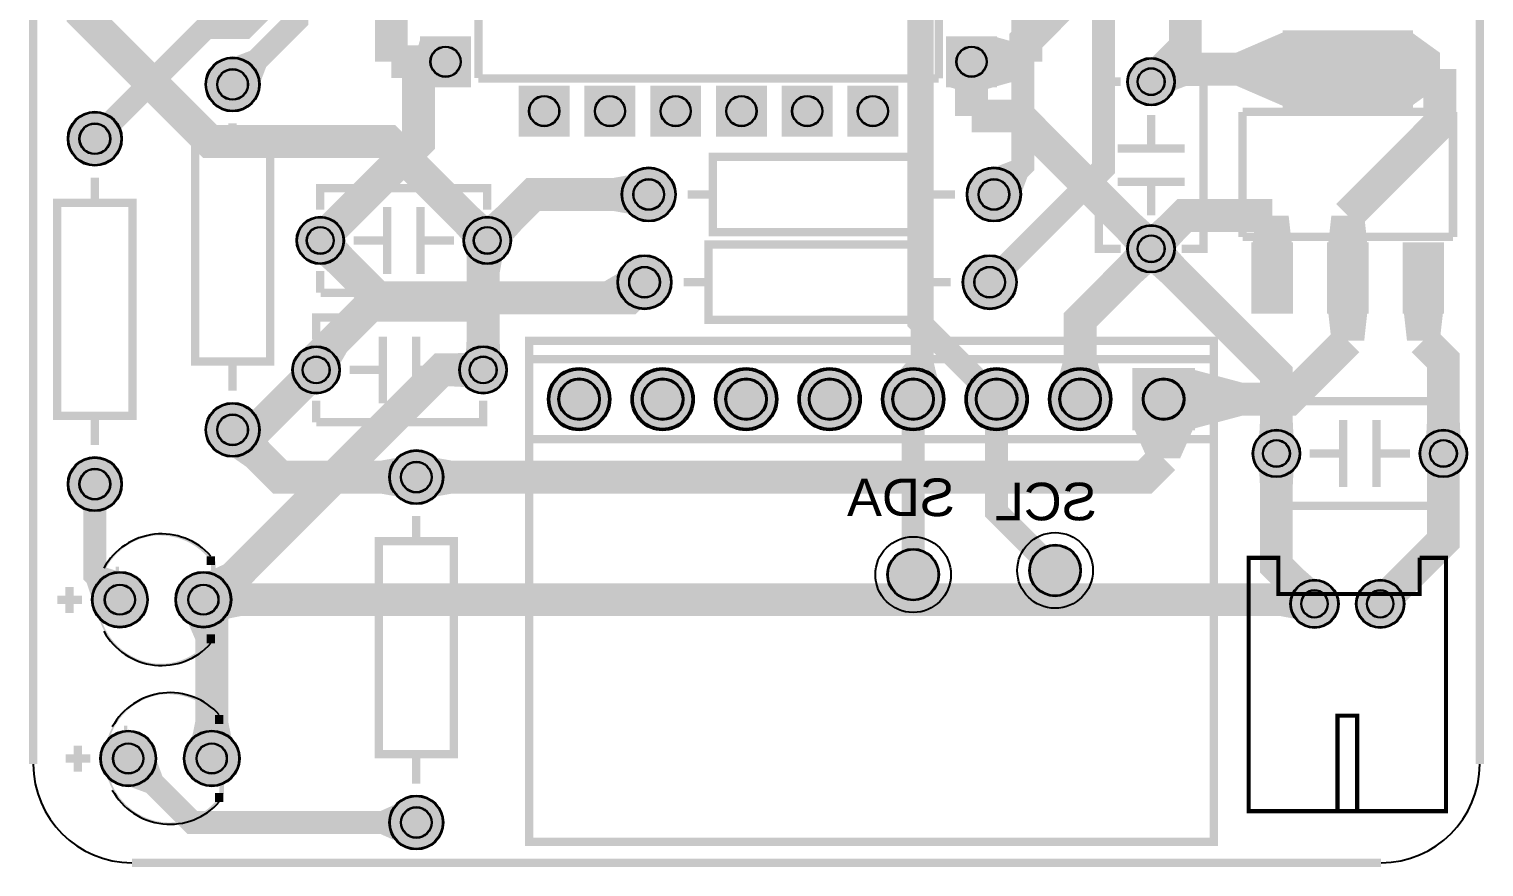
# Model space of a CAD drawing. Header units: millimetres. Extents: x -2.1 to 42.1, y -40.1 to 8.5.
# Drawn here: x -2.13 to 42.13, y -40.13 to -14.66 of the extents above; entities that cross this region are included whole.
import ezdxf

# ---------------------------------------------------------------- set-up
doc = ezdxf.new("R2010")
doc.units = ezdxf.units.MM
for name, color, linetype, true_color in [('BoardOutLine', 7, 'Continuous', 0xff00ff), ('BottomLayer', 7, 'Continuous', 0x0000ff), ('BottomPasteMaskLayer', 7, 'Continuous', 0x800000), ('BottomSilkLayer', 7, 'Continuous', 0x66cc33), ('BottomSolderMaskLayer', 7, 'Continuous', 0xaa00ff), ('Document', 7, 'Continuous', 0xffffff), ('Multi-Layer', 7, 'Continuous', 0xc0c0c0), ('TopLayer', 7, 'Continuous', 0xff0000), ('TopPasteMaskLayer', 7, 'Continuous', 0x808080), ('TopSilkLayer', 7, 'Continuous', 0xffcc00), ('TopSolderMaskLayer', 7, 'Continuous', 0x800080)]:
    doc.layers.add(name, color=color, linetype=linetype, true_color=true_color)
doc.styles.get("Standard").update_dxf_attribs({"font": 'arial.ttf'})

msp = doc.modelspace()

# ---------------------------------------------------------------- hatches: boundary and pattern name
at = {"layer": 'BottomLayer'}
for points in [[(9.792, -16.399), (9.792, -14.899), (9.716, -15.149), (9.716, -16.149)], [(27.171, -18.887), (28.02, -19.735), (28.239, -19.162), (27.744, -18.667)], [(12.27, -21.611), (11.229, -21.471), (11.184, -21.959), (12.184, -22.094)], [(31.305, -21.292), (32.048, -22.035), (31.684, -22.363), (30.977, -21.656)], [(31.96, -22.035), (32.703, -21.292), (33.031, -21.656), (32.324, -22.363)], [(12.209, -24.556), (11.159, -24.556), (11.184, -24.066), (12.184, -24.066)], [(11.221, -24.494), (11.221, -25.544), (10.731, -25.519), (10.731, -24.519)], [(30.52, -25.313), (29.17, -25.313), (29.345, -24.683), (30.345, -24.683)], [(36.339, -27.096), (35.289, -27.096), (35.314, -26.606), (36.314, -26.606)], [(36.339, -28.022), (35.289, -28.022), (35.314, -28.512), (36.314, -28.512)], [(24.003, -31.242, 1), (25.527, -31.242, 1)], [(28.321, -31.115, 1), (29.845, -31.115, 1)], [(3.98, -32.187), (3.256, -31.182), (3.79, -30.936), (4.383, -31.757)], [(-0.189, -32.056), (0.687, -31.18), (0.12, -30.994), (-0.375, -31.489)], [(36.263, -32.176), (37.018, -31.421), (36.642, -31.093), (35.935, -31.8)], [(2.695, -32.676), (3.901, -32.396), (3.929, -32.983), (2.929, -33.215)], [(4.048, -36.284), (2.81, -36.284), (2.929, -35.706), (3.929, -35.706)]]:
    msp.add_hatch(color=256, dxfattribs=at).paths.add_polyline_path(points)
at = {"layer": 'BottomPasteMaskLayer'}
for points in [[(24.003, -31.242, 1), (25.527, -31.242, 1)], [(28.321, -31.115, 1), (29.845, -31.115, 1)]]:
    msp.add_hatch(color=256, dxfattribs=at).paths.add_polyline_path(points)
at = {"layer": 'BottomSolderMaskLayer'}
for points in [[(9.766, -14.874), (11.317, -14.874), (11.317, -16.425), (9.766, -16.425)], [(25.766, -14.874), (27.317, -14.874), (27.317, -16.425), (25.766, -16.425)], [(3.239, -16.34, 1), (4.889, -16.34, 1)], [(31.279, -16.256, 1), (32.729, -16.256, 1)], [(12.766, -16.373), (14.317, -16.373), (14.317, -17.924), (12.766, -17.924)], [(14.767, -16.373), (16.318, -16.373), (16.318, -17.924), (14.767, -17.924)], [(16.766, -16.373), (18.316, -16.373), (18.316, -17.924), (16.766, -17.924)], [(18.767, -16.373), (20.317, -16.373), (20.317, -17.924), (18.767, -17.924)], [(20.768, -16.373), (22.318, -16.373), (22.318, -17.924), (20.768, -17.924)], [(22.766, -16.373), (24.317, -16.373), (24.317, -17.924), (22.766, -17.924)], [(-0.952, -17.991, 1), (0.698, -17.991, 1)], [(15.896, -19.685, 1), (17.546, -19.685, 1)], [(26.396, -19.685, 1), (28.047, -19.685, 1)], [(6.006, -21.082, 1), (7.456, -21.082, 1)], [(11.086, -21.082, 1), (12.536, -21.082, 1)], [(31.279, -21.336, 1), (32.729, -21.336, 1)], [(15.769, -22.352, 1), (17.419, -22.352, 1)], [(26.269, -22.352, 1), (27.92, -22.352, 1)], [(5.879, -25.019, 1), (7.329, -25.019, 1)], [(10.959, -25.019, 1), (12.409, -25.019, 1)], [(13.654, -25.908, 1), (15.556, -25.908, 1)], [(16.194, -25.908, 1), (18.096, -25.908, 1)], [(18.734, -25.908, 1), (20.636, -25.908, 1)], [(21.274, -25.908, 1), (23.176, -25.908, 1)], [(23.814, -25.908, 1), (25.716, -25.908, 1)], [(26.354, -25.908, 1), (28.256, -25.908, 1)], [(28.894, -25.908, 1), (30.796, -25.908, 1)], [(33.336, -26.859), (31.434, -26.859), (31.434, -24.957), (33.336, -24.957)], [(3.239, -26.84, 1), (4.889, -26.84, 1)], [(35.089, -27.559, 1), (36.539, -27.559, 1)], [(40.169, -27.559, 1), (41.619, -27.559, 1)], [(-0.952, -28.491, 1), (0.698, -28.491, 1)], [(8.827, -28.278, 1), (10.477, -28.278, 1)], [(23.978, -31.242, 1), (25.552, -31.242, 1)], [(28.296, -31.115, 1), (29.87, -31.115, 1)], [(-0.216, -32.004, 1), (1.486, -32.004, 1)], [(2.324, -32.004, 1), (4.026, -32.004, 1)], [(36.236, -32.131, 1), (37.71, -32.131, 1)], [(38.236, -32.131, 1), (39.71, -32.131, 1)], [(0.038, -36.83, 1), (1.74, -36.83, 1)], [(2.578, -36.83, 1), (4.28, -36.83, 1)], [(8.827, -38.778, 1), (10.477, -38.778, 1)]]:
    msp.add_hatch(color=256, dxfattribs=at).paths.add_polyline_path(points)
at = {"layer": 'Document'}
for points in [[(1.905, -30.004), (1.841, -30.005), (1.778, -30.008), (1.714, -30.013), (1.651, -30.02), (1.587, -30.03), (1.525, -30.041), (1.462, -30.054), (1.4, -30.069), (1.339, -30.086), (1.278, -30.105), (1.218, -30.126), (1.158, -30.149), (1.099, -30.174), (1.042, -30.201), (0.985, -30.23), (0.928, -30.26), (0.873, -30.292), (0.819, -30.326), (0.766, -30.362), (0.715, -30.399), (0.664, -30.438), (0.615, -30.479), (0.567, -30.521), (0.521, -30.564), (0.475, -30.61), (0.432, -30.656), (0.39, -30.704), (0.349, -30.753), (0.31, -30.804), (0.273, -30.855), (0.237, -30.908), (0.203, -30.962), (0.171, -31.017), (0.141, -31.074), (0.112, -31.131), (0.085, -31.188), (0.06, -31.247), (0.037, -31.307), (0.016, -31.367), (-0.003, -31.428), (-0.02, -31.489), (-0.035, -31.551), (-0.048, -31.614), (-0.059, -31.676), (-0.069, -31.74), (-0.076, -31.803), (-0.081, -31.866), (-0.084, -31.93), (-0.085, -31.994), (-0.085, -32.004), (-0.025, -32.004), (-0.025, -31.974), (-0.024, -31.911), (-0.021, -31.848), (-0.016, -31.785), (-0.008, -31.722), (0.001, -31.66), (0.012, -31.597), (0.025, -31.536), (0.041, -31.474), (0.058, -31.414), (0.077, -31.354), (0.099, -31.294), (0.122, -31.235), (0.147, -31.177), (0.174, -31.12), (0.203, -31.064), (0.234, -31.009), (0.266, -30.955), (0.3, -30.902), (0.336, -30.85), (0.374, -30.799), (0.413, -30.75), (0.454, -30.701), (0.496, -30.655), (0.54, -30.609), (0.586, -30.565), (0.632, -30.523), (0.681, -30.482), (0.73, -30.443), (0.781, -30.405), (0.833, -30.369), (0.886, -30.335), (0.94, -30.303), (0.995, -30.272), (1.051, -30.243), (1.108, -30.216), (1.166, -30.191), (1.225, -30.168), (1.285, -30.146), (1.345, -30.127), (1.405, -30.11), (1.467, -30.094), (1.528, -30.081), (1.591, -30.07), (1.653, -30.061), (1.716, -30.053), (1.779, -30.048), (1.842, -30.045), (1.905, -30.044)], [(1.905, -30.004), (1.968, -30.005), (2.031, -30.008), (2.094, -30.013), (2.157, -30.021), (2.22, -30.03), (2.282, -30.041), (2.344, -30.054), (2.405, -30.07), (2.466, -30.087), (2.526, -30.107), (2.585, -30.128), (2.644, -30.151), (2.702, -30.176), (2.759, -30.203), (2.815, -30.232), (2.871, -30.263), (2.925, -30.295), (2.978, -30.329), (3.03, -30.365), (3.081, -30.403), (3.13, -30.442), (3.178, -30.483), (3.225, -30.526), (3.271, -30.57), (3.405, -30.704), (3.405, -30.804), (3.271, -30.67), (3.226, -30.623), (3.18, -30.579), (3.133, -30.536), (3.084, -30.494), (3.034, -30.454), (2.983, -30.416), (2.93, -30.379), (2.876, -30.345), (2.821, -30.312), (2.765, -30.281), (2.708, -30.251), (2.65, -30.224), (2.591, -30.199), (2.531, -30.175), (2.471, -30.154), (2.41, -30.134), (2.348, -30.117), (2.286, -30.102), (2.223, -30.089), (2.16, -30.077), (2.097, -30.068), (2.033, -30.062), (1.969, -30.057), (1.905, -30.054)], [(3.545, -33.064), (3.545, -30.854), (3.405, -30.674), (3.405, -33.304)], [(0.255, -31.254), (0.855, -31.254), (0.855, -31.354), (0.255, -31.354)], [(0.505, -31.604), (0.505, -31.004), (0.605, -31.004), (0.605, -31.604)], [(1.91, -33.994), (1.846, -33.993), (1.783, -33.99), (1.719, -33.985), (1.656, -33.978), (1.592, -33.968), (1.53, -33.957), (1.467, -33.944), (1.405, -33.929), (1.344, -33.912), (1.283, -33.893), (1.223, -33.872), (1.163, -33.849), (1.104, -33.824), (1.047, -33.797), (0.99, -33.768), (0.933, -33.738), (0.878, -33.706), (0.824, -33.672), (0.771, -33.636), (0.72, -33.599), (0.669, -33.56), (0.62, -33.519), (0.572, -33.477), (0.526, -33.434), (0.48, -33.388), (0.437, -33.342), (0.395, -33.294), (0.354, -33.245), (0.315, -33.194), (0.278, -33.143), (0.242, -33.09), (0.208, -33.036), (0.176, -32.981), (0.146, -32.924), (0.117, -32.867), (0.09, -32.81), (0.065, -32.751), (0.042, -32.691), (0.021, -32.631), (0.002, -32.57), (-0.015, -32.509), (-0.03, -32.447), (-0.043, -32.384), (-0.054, -32.322), (-0.064, -32.258), (-0.071, -32.195), (-0.076, -32.131), (-0.079, -32.068), (-0.08, -32.004), (-0.08, -31.994), (-0.02, -31.994), (-0.02, -32.024), (-0.019, -32.087), (-0.016, -32.15), (-0.011, -32.213), (-0.003, -32.276), (0.006, -32.338), (0.017, -32.401), (0.03, -32.462), (0.046, -32.524), (0.063, -32.584), (0.082, -32.644), (0.104, -32.704), (0.127, -32.763), (0.152, -32.821), (0.179, -32.878), (0.208, -32.934), (0.239, -32.989), (0.271, -33.043), (0.305, -33.096), (0.341, -33.148), (0.379, -33.199), (0.418, -33.248), (0.459, -33.297), (0.501, -33.343), (0.545, -33.389), (0.591, -33.433), (0.637, -33.475), (0.686, -33.516), (0.735, -33.555), (0.786, -33.593), (0.838, -33.629), (0.891, -33.663), (0.945, -33.695), (1, -33.726), (1.056, -33.755), (1.113, -33.782), (1.171, -33.807), (1.23, -33.83), (1.29, -33.852), (1.35, -33.871), (1.41, -33.888), (1.472, -33.904), (1.533, -33.917), (1.596, -33.928), (1.658, -33.937), (1.721, -33.945), (1.784, -33.95), (1.847, -33.953), (1.91, -33.954)], [(1.905, -34.004), (1.968, -34.003), (2.031, -34), (2.094, -33.995), (2.157, -33.987), (2.22, -33.978), (2.282, -33.967), (2.344, -33.954), (2.405, -33.938), (2.466, -33.921), (2.526, -33.901), (2.585, -33.88), (2.644, -33.857), (2.702, -33.832), (2.759, -33.805), (2.815, -33.776), (2.871, -33.745), (2.925, -33.713), (2.978, -33.679), (3.03, -33.643), (3.081, -33.605), (3.13, -33.566), (3.178, -33.525), (3.225, -33.482), (3.271, -33.438), (3.405, -33.304), (3.405, -33.204), (3.271, -33.338), (3.226, -33.385), (3.18, -33.429), (3.133, -33.472), (3.084, -33.514), (3.034, -33.554), (2.983, -33.592), (2.93, -33.629), (2.876, -33.663), (2.821, -33.696), (2.765, -33.727), (2.708, -33.757), (2.65, -33.784), (2.591, -33.809), (2.531, -33.833), (2.471, -33.854), (2.41, -33.874), (2.348, -33.891), (2.286, -33.906), (2.223, -33.919), (2.16, -33.931), (2.097, -33.94), (2.033, -33.946), (1.969, -33.951), (1.905, -33.954)], [(2.159, -34.83), (2.095, -34.831), (2.032, -34.834), (1.968, -34.839), (1.905, -34.846), (1.841, -34.856), (1.779, -34.867), (1.716, -34.88), (1.654, -34.895), (1.593, -34.912), (1.532, -34.931), (1.472, -34.952), (1.412, -34.975), (1.353, -35), (1.296, -35.027), (1.239, -35.056), (1.182, -35.086), (1.127, -35.118), (1.073, -35.152), (1.02, -35.188), (0.969, -35.225), (0.918, -35.264), (0.869, -35.305), (0.821, -35.347), (0.775, -35.39), (0.729, -35.436), (0.686, -35.482), (0.644, -35.53), (0.603, -35.579), (0.564, -35.63), (0.527, -35.681), (0.491, -35.734), (0.457, -35.788), (0.425, -35.843), (0.395, -35.9), (0.366, -35.957), (0.339, -36.014), (0.314, -36.073), (0.291, -36.133), (0.27, -36.193), (0.251, -36.254), (0.234, -36.315), (0.219, -36.377), (0.206, -36.44), (0.195, -36.502), (0.185, -36.566), (0.178, -36.629), (0.173, -36.692), (0.17, -36.756), (0.169, -36.82), (0.169, -36.83), (0.229, -36.83), (0.229, -36.8), (0.23, -36.737), (0.233, -36.674), (0.238, -36.611), (0.246, -36.548), (0.255, -36.486), (0.266, -36.423), (0.279, -36.362), (0.295, -36.3), (0.312, -36.24), (0.331, -36.18), (0.353, -36.12), (0.376, -36.061), (0.401, -36.003), (0.428, -35.946), (0.457, -35.89), (0.488, -35.835), (0.52, -35.781), (0.554, -35.728), (0.59, -35.676), (0.628, -35.625), (0.667, -35.576), (0.708, -35.527), (0.75, -35.481), (0.794, -35.435), (0.84, -35.391), (0.886, -35.349), (0.935, -35.308), (0.984, -35.269), (1.035, -35.231), (1.087, -35.195), (1.14, -35.161), (1.194, -35.129), (1.249, -35.098), (1.305, -35.069), (1.362, -35.042), (1.42, -35.017), (1.479, -34.994), (1.539, -34.972), (1.599, -34.953), (1.659, -34.936), (1.721, -34.92), (1.782, -34.907), (1.845, -34.896), (1.907, -34.887), (1.97, -34.879), (2.033, -34.874), (2.096, -34.871), (2.159, -34.87)], [(2.159, -34.83), (2.222, -34.831), (2.285, -34.834), (2.348, -34.839), (2.411, -34.847), (2.474, -34.856), (2.536, -34.867), (2.598, -34.88), (2.659, -34.896), (2.72, -34.913), (2.78, -34.933), (2.839, -34.954), (2.898, -34.977), (2.956, -35.002), (3.013, -35.029), (3.069, -35.058), (3.125, -35.089), (3.179, -35.121), (3.232, -35.155), (3.284, -35.191), (3.335, -35.229), (3.384, -35.268), (3.432, -35.309), (3.479, -35.352), (3.525, -35.396), (3.659, -35.53), (3.659, -35.63), (3.525, -35.496), (3.48, -35.449), (3.434, -35.405), (3.387, -35.362), (3.338, -35.32), (3.288, -35.28), (3.237, -35.242), (3.184, -35.205), (3.13, -35.171), (3.075, -35.138), (3.019, -35.107), (2.962, -35.077), (2.904, -35.05), (2.845, -35.025), (2.785, -35.001), (2.725, -34.98), (2.664, -34.96), (2.602, -34.943), (2.54, -34.928), (2.477, -34.915), (2.414, -34.903), (2.351, -34.894), (2.287, -34.888), (2.223, -34.883), (2.159, -34.88)], [(0.759, -36.43), (0.759, -35.83), (0.859, -35.83), (0.859, -36.43)], [(3.799, -37.89), (3.799, -35.68), (3.659, -35.5), (3.659, -38.13)], [(0.509, -36.08), (1.109, -36.08), (1.109, -36.18), (0.509, -36.18)], [(2.164, -38.82), (2.1, -38.819), (2.037, -38.816), (1.973, -38.811), (1.91, -38.804), (1.846, -38.794), (1.784, -38.783), (1.721, -38.77), (1.659, -38.755), (1.598, -38.738), (1.537, -38.719), (1.477, -38.698), (1.417, -38.675), (1.358, -38.65), (1.301, -38.623), (1.244, -38.594), (1.187, -38.564), (1.132, -38.532), (1.078, -38.498), (1.025, -38.462), (0.974, -38.425), (0.923, -38.386), (0.874, -38.345), (0.826, -38.303), (0.78, -38.26), (0.734, -38.214), (0.691, -38.168), (0.649, -38.12), (0.608, -38.071), (0.569, -38.02), (0.532, -37.969), (0.496, -37.916), (0.462, -37.862), (0.43, -37.807), (0.4, -37.75), (0.371, -37.693), (0.344, -37.636), (0.319, -37.577), (0.296, -37.517), (0.275, -37.457), (0.256, -37.396), (0.239, -37.335), (0.224, -37.273), (0.211, -37.21), (0.2, -37.148), (0.19, -37.084), (0.183, -37.021), (0.178, -36.957), (0.175, -36.894), (0.174, -36.83), (0.174, -36.82), (0.234, -36.82), (0.234, -36.85), (0.235, -36.913), (0.238, -36.976), (0.243, -37.039), (0.251, -37.102), (0.26, -37.164), (0.271, -37.227), (0.284, -37.288), (0.3, -37.35), (0.317, -37.41), (0.336, -37.47), (0.358, -37.53), (0.381, -37.589), (0.406, -37.647), (0.433, -37.704), (0.462, -37.76), (0.493, -37.815), (0.525, -37.869), (0.559, -37.922), (0.595, -37.974), (0.633, -38.025), (0.672, -38.074), (0.713, -38.123), (0.755, -38.169), (0.799, -38.215), (0.845, -38.259), (0.891, -38.301), (0.94, -38.342), (0.989, -38.381), (1.04, -38.419), (1.092, -38.455), (1.145, -38.489), (1.199, -38.521), (1.254, -38.552), (1.31, -38.581), (1.367, -38.608), (1.425, -38.633), (1.484, -38.656), (1.544, -38.678), (1.604, -38.697), (1.664, -38.714), (1.726, -38.73), (1.787, -38.743), (1.85, -38.754), (1.912, -38.763), (1.975, -38.771), (2.038, -38.776), (2.101, -38.779), (2.164, -38.78)], [(2.159, -38.83), (2.222, -38.829), (2.285, -38.826), (2.348, -38.821), (2.411, -38.813), (2.474, -38.804), (2.536, -38.793), (2.598, -38.78), (2.659, -38.764), (2.72, -38.747), (2.78, -38.727), (2.839, -38.706), (2.898, -38.683), (2.956, -38.658), (3.013, -38.631), (3.069, -38.602), (3.125, -38.571), (3.179, -38.539), (3.232, -38.505), (3.284, -38.469), (3.335, -38.431), (3.384, -38.392), (3.432, -38.351), (3.479, -38.308), (3.525, -38.264), (3.659, -38.13), (3.659, -38.03), (3.525, -38.164), (3.48, -38.211), (3.434, -38.255), (3.387, -38.298), (3.338, -38.34), (3.288, -38.38), (3.237, -38.418), (3.184, -38.455), (3.13, -38.489), (3.075, -38.522), (3.019, -38.553), (2.962, -38.583), (2.904, -38.61), (2.845, -38.635), (2.785, -38.659), (2.725, -38.68), (2.664, -38.7), (2.602, -38.717), (2.54, -38.732), (2.477, -38.745), (2.414, -38.757), (2.351, -38.766), (2.287, -38.772), (2.223, -38.777), (2.159, -38.78)]]:
    msp.add_hatch(color=256, dxfattribs=at).paths.add_polyline_path(points)
at = {"layer": 'Multi-Layer'}
for points in [[(9.792, -14.899), (11.292, -14.899), (11.292, -16.399), (9.792, -16.399)], [(25.792, -14.899), (27.292, -14.899), (27.292, -16.399), (25.792, -16.399)], [(3.264, -16.34, 1), (4.864, -16.34, 1)], [(31.304, -16.256, 1), (32.704, -16.256, 1)], [(12.791, -16.399), (14.292, -16.399), (14.292, -17.899), (12.791, -17.899)], [(14.793, -16.399), (16.293, -16.399), (16.293, -17.899), (14.793, -17.899)], [(16.791, -16.399), (18.291, -16.399), (18.291, -17.899), (16.791, -17.899)], [(18.792, -16.399), (20.292, -16.399), (20.292, -17.899), (18.792, -17.899)], [(20.793, -16.399), (22.293, -16.399), (22.293, -17.899), (20.793, -17.899)], [(22.791, -16.399), (24.291, -16.399), (24.291, -17.899), (22.791, -17.899)], [(-0.927, -17.991, 1), (0.673, -17.991, 1)], [(15.921, -19.685, 1), (17.521, -19.685, 1)], [(26.421, -19.685, 1), (28.021, -19.685, 1)], [(6.031, -21.082, 1), (7.431, -21.082, 1)], [(11.111, -21.082, 1), (12.511, -21.082, 1)], [(31.304, -21.336, 1), (32.704, -21.336, 1)], [(15.794, -22.352, 1), (17.394, -22.352, 1)], [(26.294, -22.352, 1), (27.894, -22.352, 1)], [(5.904, -25.019, 1), (7.304, -25.019, 1)], [(10.984, -25.019, 1), (12.384, -25.019, 1)], [(13.705, -25.908, 1), (15.505, -25.908, 1)], [(16.245, -25.908, 1), (18.045, -25.908, 1)], [(18.785, -25.908, 1), (20.585, -25.908, 1)], [(21.325, -25.908, 1), (23.125, -25.908, 1)], [(23.865, -25.908, 1), (25.665, -25.908, 1)], [(26.405, -25.908, 1), (28.205, -25.908, 1)], [(28.945, -25.908, 1), (30.745, -25.908, 1)], [(33.285, -26.808), (31.485, -26.808), (31.485, -25.008), (33.285, -25.008)], [(3.264, -26.84, 1), (4.864, -26.84, 1)], [(35.114, -27.559, 1), (36.514, -27.559, 1)], [(40.194, -27.559, 1), (41.594, -27.559, 1)], [(-0.927, -28.491, 1), (0.673, -28.491, 1)], [(8.852, -28.278, 1), (10.452, -28.278, 1)], [(-0.191, -32.004, 1), (1.46, -32.004, 1)], [(2.35, -32.004, 1), (4.001, -32.004, 1)], [(36.262, -32.131, 1), (37.684, -32.131, 1)], [(38.262, -32.131, 1), (39.684, -32.131, 1)], [(0.064, -36.83, 1), (1.715, -36.83, 1)], [(2.603, -36.83, 1), (4.254, -36.83, 1)], [(8.852, -38.778, 1), (10.452, -38.778, 1)]]:
    msp.add_hatch(color=256, dxfattribs=at).paths.add_polyline_path(points)
at = {"layer": 'TopLayer'}
for points in [[(27.292, -14.899), (27.292, -16.399), (28.192, -16.149), (28.192, -15.149)], [(36.087, -17.024), (36.087, -14.726), (34.587, -15.375), (34.587, -16.375)], [(36.087, -17.024), (36.087, -14.726), (39.887, -14.726), (39.887, -17.024)], [(39.887, -14.726), (39.887, -17.024), (40.787, -16.375), (40.787, -15.375)], [(4.014, -15.542), (4.862, -16.39), (5.082, -15.817), (4.587, -15.322)], [(32.638, -16.552), (32.218, -15.59), (32.659, -15.375), (33.096, -16.375)], [(27.292, -16.399), (25.792, -16.399), (26.042, -16.474), (27.042, -16.474)], [(16.192, -19.085), (16.192, -20.285), (15.632, -20.185), (15.632, -19.185)], [(11.112, -21.126), (11.855, -20.383), (11.491, -20.055), (10.784, -20.762)], [(11.767, -20.383), (12.51, -21.126), (12.838, -20.762), (12.131, -20.055)], [(31.305, -21.38), (32.048, -20.637), (31.684, -20.309), (30.977, -21.016)], [(31.96, -20.637), (32.703, -21.38), (33.031, -21.016), (32.324, -20.309)], [(35.086, -21.225), (36.288, -21.225), (36.187, -20.325), (35.187, -20.325)], [(37.387, -21.225), (38.586, -21.225), (38.487, -20.325), (37.487, -20.325)], [(6.687, -21.781), (7.43, -21.038), (7.758, -21.402), (7.051, -22.109)], [(35.086, -23.224), (35.086, -21.226), (36.288, -21.226), (36.288, -23.224)], [(37.388, -23.224), (37.388, -21.226), (38.586, -21.226), (38.586, -23.224)], [(39.686, -23.224), (39.686, -21.226), (40.888, -21.226), (40.888, -23.224)], [(16.381, -23.123), (15.856, -22.044), (15.371, -22.328), (15.858, -23.328)], [(38.586, -23.225), (37.387, -23.225), (37.487, -24.125), (38.487, -24.125)], [(40.888, -23.225), (39.686, -23.225), (39.787, -24.125), (40.787, -24.125)], [(7.293, -24.897), (6.397, -24.35), (6.661, -23.937), (7.539, -24.473)], [(25.557, -25.48), (24.241, -25.176), (24.691, -24.633), (25.391, -24.795)], [(33.285, -25.008), (33.285, -26.808), (34.785, -26.408), (34.785, -25.408)], [(4.014, -27.639), (4.862, -26.79), (5.188, -27.257), (4.481, -27.964)], [(33.285, -26.808), (31.485, -26.808), (31.885, -27.709), (32.885, -27.709)], [(41.419, -27.096), (40.369, -27.096), (40.394, -26.606), (41.394, -26.606)], [(9.123, -27.678), (9.123, -28.878), (8.563, -28.778), (8.563, -27.778)], [(10.181, -28.878), (10.181, -27.678), (10.741, -27.778), (10.741, -28.778)], [(3.721, -32.623), (3.721, -31.385), (4.299, -31.504), (4.299, -32.504)], [(36.577, -31.54), (36.437, -32.598), (35.947, -32.504), (36.079, -31.504)], [(0.837, -37.654), (1.713, -36.778), (1.931, -37.377), (1.436, -37.872)], [(9.123, -38.178), (9.123, -39.378), (8.563, -39.128), (8.563, -38.428)]]:
    msp.add_hatch(color=256, dxfattribs=at).paths.add_polyline_path(points)
at = {"layer": 'TopPasteMaskLayer'}
for points in [[(36.087, -17.024), (36.087, -14.726), (39.887, -14.726), (39.887, -17.024)], [(35.086, -23.224), (35.086, -21.226), (36.288, -21.226), (36.288, -23.224)], [(37.388, -23.224), (37.388, -21.226), (38.586, -21.226), (38.586, -23.224)], [(39.686, -23.224), (39.686, -21.226), (40.888, -21.226), (40.888, -23.224)]]:
    msp.add_hatch(color=256, dxfattribs=at).paths.add_polyline_path(points)
at = {"layer": 'TopSolderMaskLayer'}
for points in [[(9.766, -14.874), (11.317, -14.874), (11.317, -16.425), (9.766, -16.425)], [(25.766, -14.874), (27.317, -14.874), (27.317, -16.425), (25.766, -16.425)], [(36.003, -17.055), (36.003, -14.695), (39.971, -14.695), (39.971, -17.055)], [(3.239, -16.34, 1), (4.889, -16.34, 1)], [(31.279, -16.256, 1), (32.729, -16.256, 1)], [(12.766, -16.373), (14.317, -16.373), (14.317, -17.924), (12.766, -17.924)], [(14.767, -16.373), (16.318, -16.373), (16.318, -17.924), (14.767, -17.924)], [(16.766, -16.373), (18.316, -16.373), (18.316, -17.924), (16.766, -17.924)], [(18.767, -16.373), (20.317, -16.373), (20.317, -17.924), (18.767, -17.924)], [(20.768, -16.373), (22.318, -16.373), (22.318, -17.924), (20.768, -17.924)], [(22.766, -16.373), (24.317, -16.373), (24.317, -17.924), (22.766, -17.924)], [(-0.952, -17.991, 1), (0.698, -17.991, 1)], [(15.896, -19.685, 1), (17.546, -19.685, 1)], [(26.396, -19.685, 1), (28.047, -19.685, 1)], [(6.006, -21.082, 1), (7.456, -21.082, 1)], [(11.086, -21.082, 1), (12.536, -21.082, 1)], [(31.279, -21.336, 1), (32.729, -21.336, 1)], [(35.056, -23.309), (35.056, -21.141), (36.318, -21.141), (36.318, -23.309)], [(37.357, -23.309), (37.357, -21.141), (38.617, -21.141), (38.617, -23.309)], [(39.656, -23.309), (39.656, -21.141), (40.918, -21.141), (40.918, -23.309)], [(15.769, -22.352, 1), (17.419, -22.352, 1)], [(26.269, -22.352, 1), (27.92, -22.352, 1)], [(5.879, -25.019, 1), (7.329, -25.019, 1)], [(10.959, -25.019, 1), (12.409, -25.019, 1)], [(13.654, -25.908, 1), (15.556, -25.908, 1)], [(16.194, -25.908, 1), (18.096, -25.908, 1)], [(18.734, -25.908, 1), (20.636, -25.908, 1)], [(21.274, -25.908, 1), (23.176, -25.908, 1)], [(23.814, -25.908, 1), (25.716, -25.908, 1)], [(26.354, -25.908, 1), (28.256, -25.908, 1)], [(28.894, -25.908, 1), (30.796, -25.908, 1)], [(33.336, -26.859), (31.434, -26.859), (31.434, -24.957), (33.336, -24.957)], [(3.239, -26.84, 1), (4.889, -26.84, 1)], [(35.089, -27.559, 1), (36.539, -27.559, 1)], [(40.169, -27.559, 1), (41.619, -27.559, 1)], [(-0.952, -28.491, 1), (0.698, -28.491, 1)], [(8.827, -28.278, 1), (10.477, -28.278, 1)], [(-0.216, -32.004, 1), (1.486, -32.004, 1)], [(2.324, -32.004, 1), (4.026, -32.004, 1)], [(36.236, -32.131, 1), (37.71, -32.131, 1)], [(38.236, -32.131, 1), (39.71, -32.131, 1)], [(0.038, -36.83, 1), (1.74, -36.83, 1)], [(2.578, -36.83, 1), (4.28, -36.83, 1)], [(8.827, -38.778, 1), (10.477, -38.778, 1)]]:
    msp.add_hatch(color=256, dxfattribs=at).paths.add_polyline_path(points)

# ---------------------------------------------------------------- linework, layer by layer
at = {"layer": 'BoardOutLine', "const_width": 0.254}
for points in [[(-2, -37), (-2, -3)], [(42, -3), (42, -37)], [(39, -40), (1, -40)]]:
    msp.add_lwpolyline(points, dxfattribs=at)
at = {"layer": 'BoardOutLine'}
for centre, start, end in [((1, -37), 180, 270), ((39, -37), 270, 0)]:
    msp.add_arc(centre, 3, start, end, dxfattribs=at)
at = {"layer": 'BottomLayer'}
for points, const_width in [([(32.004, -16.256), (33.046, -15.214), (33.046, -4.344), (32.766, -4.064)], 1), ([(25.091, -5.649), (24.943, -5.797), (24.943, -23.546), (27.305, -25.908)], 0.7), ([(10.541, -9.649), (8.392, -9.649), (5.875, -12.167), (5.875, -13.162), (4.43, -14.605), (3.259, -14.605), (-0.127, -17.991)], 0.7), ([(31.795, -11.683), (31.795, -12.996), (30.553, -14.238), (30.553, -18.893), (27.094, -22.352)], 0.7), ([(8.891, -15.649), (8.891, -13.887), (7.62, -12.616)], 1), ([(27.992, -13.649), (28.105, -13.761), (28.105, -18.802), (27.221, -19.685)], 0.7), ([(9.716, -15.649), (9.716, -18.096), (6.731, -21.082)], 1), ([(9.716, -15.649), (8.891, -15.649)], 1), ([(10.541, -15.649), (9.715, -15.649)], 1), ([(11.684, -25.019), (11.684, -21.209), (11.811, -21.082)], 1), ([(29.845, -25.908), (29.845, -23.495), (32.004, -21.336)], 1), ([(35.814, -27.559), (35.814, -25.146), (32.004, -21.336)], 1), ([(3.302, -32.131), (10.414, -25.019), (11.684, -25.019)], 1), ([(4.064, -26.84), (4.783, -26.84), (6.604, -25.019)], 1), ([(24.765, -25.908), (24.765, -31.242)], 0.7), ([(27.305, -25.908), (27.305, -29.337), (29.083, -31.115)], 0.7), ([(36.973, -32.131), (35.814, -30.972), (35.814, -27.559)], 1), ([(38.973, -32.131), (40.894, -30.21), (40.894, -27.559)], 1), ([(0.635, -32.004), (-0.127, -31.242), (-0.127, -28.491)], 0.7), ([(3.175, -32.004), (3.302, -32.131)], 1), ([(3.302, -32.131), (3.429, -32.258), (3.429, -36.83)], 1)]:
    msp.add_lwpolyline(points, dxfattribs=dict(at, const_width=const_width))
for centre in [(24.765, -31.242), (29.083, -31.115)]:
    msp.add_circle(centre, 0.762, dxfattribs=at)
at = {"layer": 'BottomPasteMaskLayer'}
for centre in [(24.765, -31.242), (29.083, -31.115)]:
    msp.add_circle(centre, 0.762, dxfattribs=at)
at = {"layer": 'BottomSilkLayer'}
for centre in [(24.765, -31.242), (29.083, -31.115)]:
    msp.add_circle(centre, 1.15, dxfattribs=at)
at = {"layer": 'BottomSolderMaskLayer'}
for points in [[(36.97, -31.717), (36.976, -31.717)], [(38.97, -31.717), (38.976, -31.717)], [(36.97, -32.545), (36.976, -32.545)], [(38.97, -32.545), (38.976, -32.545)]]:
    msp.add_lwpolyline(points, close=True, dxfattribs=at)
for centre, radius in [((10.542, -15.649), 0.465), ((26.542, -15.649), 0.465), ((4.064, -16.34), 0.825), ((4.064, -16.34), 0.472), ((32.004, -16.256), 0.725), ((32.004, -16.256), 0.415), ((13.542, -17.149), 0.465), ((15.543, -17.149), 0.465), ((17.541, -17.149), 0.465), ((19.542, -17.149), 0.465), ((21.543, -17.149), 0.465), ((23.541, -17.149), 0.465), ((-0.127, -17.991), 0.825), ((-0.127, -17.991), 0.472), ((16.721, -19.685), 0.825), ((27.221, -19.685), 0.825), ((16.721, -19.685), 0.472), ((27.221, -19.685), 0.472), ((6.731, -21.082), 0.725), ((11.811, -21.082), 0.725), ((6.731, -21.082), 0.415), ((11.811, -21.082), 0.415), ((32.004, -21.336), 0.725), ((32.004, -21.336), 0.415), ((16.594, -22.352), 0.825), ((27.094, -22.352), 0.825), ((16.594, -22.352), 0.472), ((27.094, -22.352), 0.472), ((6.604, -25.019), 0.725), ((11.684, -25.019), 0.725), ((6.604, -25.019), 0.415), ((11.684, -25.019), 0.415), ((14.605, -25.908), 0.951), ((17.145, -25.908), 0.951), ((19.685, -25.908), 0.951), ((22.225, -25.908), 0.951), ((24.765, -25.908), 0.951), ((27.305, -25.908), 0.951), ((29.845, -25.908), 0.951), ((14.605, -25.908), 0.634), ((17.145, -25.908), 0.634), ((19.685, -25.908), 0.634), ((22.225, -25.908), 0.634), ((24.765, -25.908), 0.634), ((27.305, -25.908), 0.634), ((29.845, -25.908), 0.634), ((32.385, -25.908), 0.634), ((4.064, -26.84), 0.825), ((4.064, -26.84), 0.472), ((35.814, -27.559), 0.725), ((40.894, -27.559), 0.725), ((35.814, -27.559), 0.415), ((40.894, -27.559), 0.415), ((-0.127, -28.491), 0.825), ((9.652, -28.278), 0.825), ((9.652, -28.278), 0.472), ((-0.127, -28.491), 0.472), ((24.765, -31.242), 0.787), ((29.083, -31.115), 0.787), ((0.635, -32.004), 0.851), ((3.175, -32.004), 0.851), ((36.973, -32.131), 0.737), ((38.973, -32.131), 0.737), ((0.635, -32.004), 0.464), ((3.175, -32.004), 0.464), ((0.889, -36.83), 0.851), ((3.429, -36.83), 0.851), ((0.889, -36.83), 0.464), ((3.429, -36.83), 0.464), ((9.652, -38.778), 0.825), ((9.652, -38.778), 0.472)]:
    msp.add_circle(centre, radius, dxfattribs=at)
for centre, start, end in [((36.97, -32.131), 450, 270), ((36.976, -32.131), 270, 450), ((38.97, -32.131), 450, 270), ((38.976, -32.131), 270, 450)]:
    msp.add_arc(centre, 0.414, start, end, dxfattribs=at)
at = {"layer": 'Document', "const_width": 0.127}
msp.add_lwpolyline([(40.173, -30.731), (40.973, -30.731), (40.973, -38.431), (34.973, -38.431), (34.973, -30.731), (35.773, -30.731)], dxfattribs=at)
at = {"layer": 'Multi-Layer'}
for points in [[(36.97, -31.731), (36.976, -31.731)], [(38.97, -31.731), (38.976, -31.731)], [(36.97, -32.531), (36.976, -32.531)], [(38.97, -32.531), (38.976, -32.531)]]:
    msp.add_lwpolyline(points, close=True, dxfattribs=at)
for centre, radius in [((10.542, -15.649), 0.45), ((26.542, -15.649), 0.45), ((4.064, -16.34), 0.8), ((4.064, -16.34), 0.457), ((32.004, -16.256), 0.7), ((32.004, -16.256), 0.4), ((13.542, -17.149), 0.45), ((15.543, -17.149), 0.45), ((17.541, -17.149), 0.45), ((19.542, -17.149), 0.45), ((21.543, -17.149), 0.45), ((23.541, -17.149), 0.45), ((-0.127, -17.991), 0.8), ((-0.127, -17.991), 0.457), ((16.721, -19.685), 0.8), ((27.221, -19.685), 0.8), ((16.721, -19.685), 0.457), ((27.221, -19.685), 0.457), ((6.731, -21.082), 0.7), ((6.731, -21.082), 0.4), ((11.811, -21.082), 0.7), ((11.811, -21.082), 0.4), ((32.004, -21.336), 0.7), ((32.004, -21.336), 0.4), ((16.594, -22.352), 0.8), ((27.094, -22.352), 0.8), ((16.594, -22.352), 0.457), ((27.094, -22.352), 0.457), ((6.604, -25.019), 0.7), ((11.684, -25.019), 0.7), ((6.604, -25.019), 0.4), ((11.684, -25.019), 0.4), ((14.605, -25.908), 0.9), ((17.145, -25.908), 0.9), ((19.685, -25.908), 0.9), ((22.225, -25.908), 0.9), ((24.765, -25.908), 0.9), ((27.305, -25.908), 0.9), ((29.845, -25.908), 0.9), ((14.605, -25.908), 0.6), ((17.145, -25.908), 0.6), ((19.685, -25.908), 0.6), ((22.225, -25.908), 0.6), ((24.765, -25.908), 0.6), ((27.305, -25.908), 0.6), ((29.845, -25.908), 0.6), ((32.385, -25.908), 0.6), ((4.064, -26.84), 0.8), ((4.064, -26.84), 0.457), ((35.814, -27.559), 0.7), ((40.894, -27.559), 0.7), ((35.814, -27.559), 0.4), ((40.894, -27.559), 0.4), ((-0.127, -28.491), 0.8), ((9.652, -28.278), 0.8), ((9.652, -28.278), 0.457), ((-0.127, -28.491), 0.457), ((0.635, -32.004), 0.826), ((3.175, -32.004), 0.826), ((36.973, -32.131), 0.711), ((38.973, -32.131), 0.711), ((0.635, -32.004), 0.45), ((3.175, -32.004), 0.45), ((0.889, -36.83), 0.826), ((3.429, -36.83), 0.826), ((0.889, -36.83), 0.45), ((3.429, -36.83), 0.45), ((9.652, -38.778), 0.8), ((9.652, -38.778), 0.457)]:
    msp.add_circle(centre, radius, dxfattribs=at)
for centre, start, end in [((36.97, -32.131), 450, 270), ((36.976, -32.131), 270, 450), ((38.97, -32.131), 450, 270), ((38.976, -32.131), 270, 450)]:
    msp.add_arc(centre, 0.4, start, end, dxfattribs=at)
at = {"layer": 'TopLayer'}
for points, const_width in [([(9.091, -5.649), (6.019, -8.721), (6.019, -14.385), (4.064, -16.34)], 0.7), ([(25.091, -7.649), (25.041, -7.699), (25.041, -25.632), (24.765, -25.908)], 0.7), ([(11.811, -21.082), (8.804, -18.075), (3.375, -18.075), (-0.483, -14.217), (-0.483, -12.649)], 1), ([(28.192, -15.649), (28.192, -15.008), (30.02, -13.18)], 1), ([(26.54, -16.474), (26.54, -15.649)], 1), ([(26.54, -15.649), (28.191, -15.649)], 1), ([(37.986, -15.875), (32.385, -15.875), (32.004, -16.256)], 1), ([(37.987, -20.325), (40.787, -17.524), (40.787, -15.875)], 1), ([(39.387, -15.875), (37.987, -15.875)], 1), ([(39.388, -15.875), (40.787, -15.875)], 1), ([(26.542, -16.474), (26.542, -17.3)], 1), ([(26.542, -17.3), (27.968, -17.3), (32.004, -21.336)], 1), ([(16.721, -19.685), (13.208, -19.685), (11.811, -21.082)], 1), ([(35.687, -20.325), (33.015, -20.325), (32.004, -21.336)], 1), ([(35.687, -22.225), (35.687, -20.325)], 1), ([(37.986, -22.225), (37.986, -20.325)], 1), ([(8.477, -22.828), (6.731, -21.082)], 1), ([(16.594, -22.352), (16.118, -22.828), (8.477, -22.828)], 1), ([(37.987, -23.175), (37.987, -22.225)], 1), ([(40.287, -22.225), (40.287, -24.125)], 1), ([(6.604, -25.019), (6.604, -24.701), (8.477, -22.828)], 1), ([(37.986, -23.175), (37.986, -24.125)], 1), ([(32.385, -25.908), (36.205, -25.908), (37.986, -24.125)], 1), ([(40.287, -24.125), (40.894, -24.732), (40.894, -27.559)], 1), ([(32.385, -25.908), (32.385, -27.709)], 1), ([(4.064, -26.84), (5.502, -28.278), (9.652, -28.278)], 1), ([(9.652, -28.278), (31.815, -28.278), (32.385, -27.709)], 1), ([(3.175, -32.004), (36.846, -32.004), (36.973, -32.131)], 1), ([(0.889, -36.83), (2.837, -38.778), (9.652, -38.778)], 0.7)]:
    msp.add_lwpolyline(points, dxfattribs=dict(at, const_width=const_width))
at = {"layer": 'TopSilkLayer'}
for points, const_width in [([(11.542, -16.149), (11.542, 6.851)], 0.254), ([(25.542, 6.851), (25.542, -16.157)], 0.254), ([(25.542, -16.157), (11.542, -16.157)], 0.254), ([(30.414, -16.256), (31.073, -16.256)], 0.254), ([(31.073, -21.336), (30.414, -21.336), (30.414, -16.266)], 0.254), ([(32.935, -16.256), (33.594, -16.256), (33.594, -21.336), (32.935, -21.336)], 0.254), ([(32.004, -17.272), (32.004, -18.288)], 0.254), ([(34.787, -20.975), (34.787, -17.175)], 0.254), ([(41.187, -17.175), (34.787, -17.175)], 0.254), ([(41.187, -17.175), (41.187, -20.975)], 0.254), ([(4.064, -18.288), (4.064, -17.526)], 0.254), ([(30.988, -18.288), (33.02, -18.288)], 0.254), ([(-0.127, -19.939), (-0.127, -19.177)], 0.254), ([(6.731, -20.151), (6.731, -19.492), (11.811, -19.492), (11.811, -20.151)], 0.254), ([(32.004, -20.32), (32.004, -19.304), (30.988, -19.304)], 0.254), ([(32.004, -19.304), (33.02, -19.304)], 0.254), ([(18.669, -19.685), (17.907, -19.685)], 0.254), ([(25.273, -19.685), (26.035, -19.685)], 0.254), ([(8.763, -22.098), (8.763, -20.066)], 0.254), ([(9.779, -21.082), (9.779, -20.066)], 0.254), ([(7.747, -21.082), (8.763, -21.082)], 0.254), ([(10.795, -21.082), (9.779, -21.082), (9.779, -22.098)], 0.254), ([(34.787, -20.975), (41.187, -20.975)], 0.254), ([(6.731, -22.672), (6.731, -22.013)], 0.254), ([(11.811, -22.013), (11.811, -22.672), (6.741, -22.672)], 0.254), ([(18.542, -22.352), (17.78, -22.352)], 0.254), ([(25.146, -22.352), (25.908, -22.352)], 0.254), ([(6.604, -24.088), (6.604, -23.429), (11.684, -23.429), (11.684, -24.088)], 0.254), ([(8.636, -26.035), (8.636, -24.003)], 0.254), ([(9.652, -25.019), (9.652, -24.003)], 0.254), ([(4.064, -24.892), (4.064, -25.654)], 0.254), ([(13.085, -24.688), (33.905, -24.688)], 0.254), ([(7.62, -25.019), (8.636, -25.019)], 0.254), ([(10.668, -25.019), (9.652, -25.019), (9.652, -26.035)], 0.254), ([(6.604, -26.609), (6.604, -25.95)], 0.254), ([(11.684, -25.95), (11.684, -26.609), (6.614, -26.609)], 0.254), ([(35.814, -26.628), (35.814, -25.969), (40.884, -25.969)], 0.254), ([(40.894, -25.969), (40.894, -26.628)], 0.254), ([(-0.127, -26.543), (-0.127, -27.305)], 0.254), ([(36.83, -27.559), (37.846, -27.559), (37.846, -26.543)], 0.254), ([(38.862, -26.543), (38.862, -28.575)], 0.254), ([(33.905, -27.128), (13.085, -27.128)], 0.254), ([(37.846, -27.559), (37.846, -28.575)], 0.254), ([(39.878, -27.559), (38.862, -27.559)], 0.254), ([(40.894, -28.49), (40.894, -29.149), (35.814, -29.149), (35.814, -28.49)], 0.254), ([(9.652, -30.226), (9.652, -29.464)], 0.254), ([(3.405, -30.953), (3.405, -30.681)], 0.254), ([(40.173, -30.731), (40.173, -31.831), (35.873, -31.831), (35.873, -30.731), (35.773, -30.731)], 0.127), ([(-0.896, -32.404), (-0.896, -32.32), (-0.896, -31.614)], 0.254), ([(-0.521, -32.009), (-1.271, -32.009)], 0.254), ([(3.405, -33.327), (3.405, -33.055)], 0.254), ([(3.659, -35.779), (3.659, -35.507)], 0.254), ([(38.273, -38.431), (38.273, -35.531), (37.673, -35.531), (37.673, -38.431)], 0.127), ([(-0.267, -36.835), (-1.017, -36.835)], 0.254), ([(-0.642, -37.23), (-0.642, -37.146), (-0.642, -36.44)], 0.254), ([(9.652, -36.83), (9.652, -37.592)], 0.254), ([(3.659, -38.153), (3.659, -37.881)], 0.254)]:
    msp.add_lwpolyline(points, dxfattribs=dict(at, const_width=const_width))
at = {"layer": 'TopSilkLayer', "const_width": 0.254}
for points in [[(2.921, -24.765), (2.921, -18.288), (5.207, -18.288), (5.207, -24.765), (2.921, -24.765)], [(25.146, -20.828), (18.669, -20.828), (18.669, -18.542), (25.146, -18.542), (25.146, -20.828)], [(-1.27, -26.416), (-1.27, -19.939), (1.016, -19.939), (1.016, -26.416), (-1.27, -26.416)], [(25.019, -23.495), (18.542, -23.495), (18.542, -21.209), (25.019, -21.209), (25.019, -23.495)], [(33.909, -39.37), (13.081, -39.37), (13.081, -24.13), (33.909, -24.13), (33.909, -39.37)], [(8.509, -36.703), (8.509, -30.226), (10.795, -30.226), (10.795, -36.703), (8.509, -36.703)]]:
    msp.add_lwpolyline(points, close=True, dxfattribs=at)
at = {"layer": 'TopSilkLayer'}
for centre, start, end in [((1.905, -32.004), 41.41, 151.3073), ((1.905, -32.004), 208.6927, 318.59), ((2.159, -36.83), 41.41, 151.3073), ((2.159, -36.83), 208.6927, 318.59)]:
    msp.add_arc(centre, 2, start, end, dxfattribs=at)
at = {"layer": 'TopSolderMaskLayer'}
for points in [[(36.97, -31.717), (36.976, -31.717)], [(38.97, -31.717), (38.976, -31.717)], [(36.97, -32.545), (36.976, -32.545)], [(38.97, -32.545), (38.976, -32.545)]]:
    msp.add_lwpolyline(points, close=True, dxfattribs=at)
for centre, radius in [((10.542, -15.649), 0.465), ((26.542, -15.649), 0.465), ((4.064, -16.34), 0.825), ((4.064, -16.34), 0.472), ((32.004, -16.256), 0.725), ((32.004, -16.256), 0.415), ((13.542, -17.149), 0.465), ((15.543, -17.149), 0.465), ((17.541, -17.149), 0.465), ((19.542, -17.149), 0.465), ((21.543, -17.149), 0.465), ((23.541, -17.149), 0.465), ((-0.127, -17.991), 0.825), ((-0.127, -17.991), 0.472), ((16.721, -19.685), 0.825), ((27.221, -19.685), 0.825), ((16.721, -19.685), 0.472), ((27.221, -19.685), 0.472), ((6.731, -21.082), 0.725), ((11.811, -21.082), 0.725), ((6.731, -21.082), 0.415), ((11.811, -21.082), 0.415), ((32.004, -21.336), 0.725), ((32.004, -21.336), 0.415), ((16.594, -22.352), 0.825), ((27.094, -22.352), 0.825), ((16.594, -22.352), 0.472), ((27.094, -22.352), 0.472), ((6.604, -25.019), 0.725), ((11.684, -25.019), 0.725), ((6.604, -25.019), 0.415), ((11.684, -25.019), 0.415), ((14.605, -25.908), 0.951), ((17.145, -25.908), 0.951), ((19.685, -25.908), 0.951), ((22.225, -25.908), 0.951), ((24.765, -25.908), 0.951), ((27.305, -25.908), 0.951), ((29.845, -25.908), 0.951), ((14.605, -25.908), 0.634), ((17.145, -25.908), 0.634), ((19.685, -25.908), 0.634), ((22.225, -25.908), 0.634), ((24.765, -25.908), 0.634), ((27.305, -25.908), 0.634), ((29.845, -25.908), 0.634), ((32.385, -25.908), 0.634), ((4.064, -26.84), 0.825), ((4.064, -26.84), 0.472), ((35.814, -27.559), 0.725), ((40.894, -27.559), 0.725), ((35.814, -27.559), 0.415), ((40.894, -27.559), 0.415), ((-0.127, -28.491), 0.825), ((9.652, -28.278), 0.825), ((9.652, -28.278), 0.472), ((-0.127, -28.491), 0.472), ((0.635, -32.004), 0.851), ((3.175, -32.004), 0.851), ((36.973, -32.131), 0.737), ((38.973, -32.131), 0.737), ((0.635, -32.004), 0.464), ((3.175, -32.004), 0.464), ((0.889, -36.83), 0.851), ((3.429, -36.83), 0.851), ((0.889, -36.83), 0.464), ((3.429, -36.83), 0.464), ((9.652, -38.778), 0.825), ((9.652, -38.778), 0.472)]:
    msp.add_circle(centre, radius, dxfattribs=at)
for centre, start, end in [((36.97, -32.131), 450, 270), ((36.976, -32.131), 270, 450), ((38.97, -32.131), 450, 270), ((38.976, -32.131), 270, 450)]:
    msp.add_arc(centre, 0.414, start, end, dxfattribs=at)

# ---------------------------------------------------------------- texts
at = {"layer": 'BottomSilkLayer', "text_generation_flag": 2}
for s, p in [('SDA', (26.035, -29.464)), ('SCL', (30.353, -29.591))]:
    msp.add_text(s, height=1.143, dxfattribs=at).set_placement(p)

doc.saveas('drawing.dxf')
